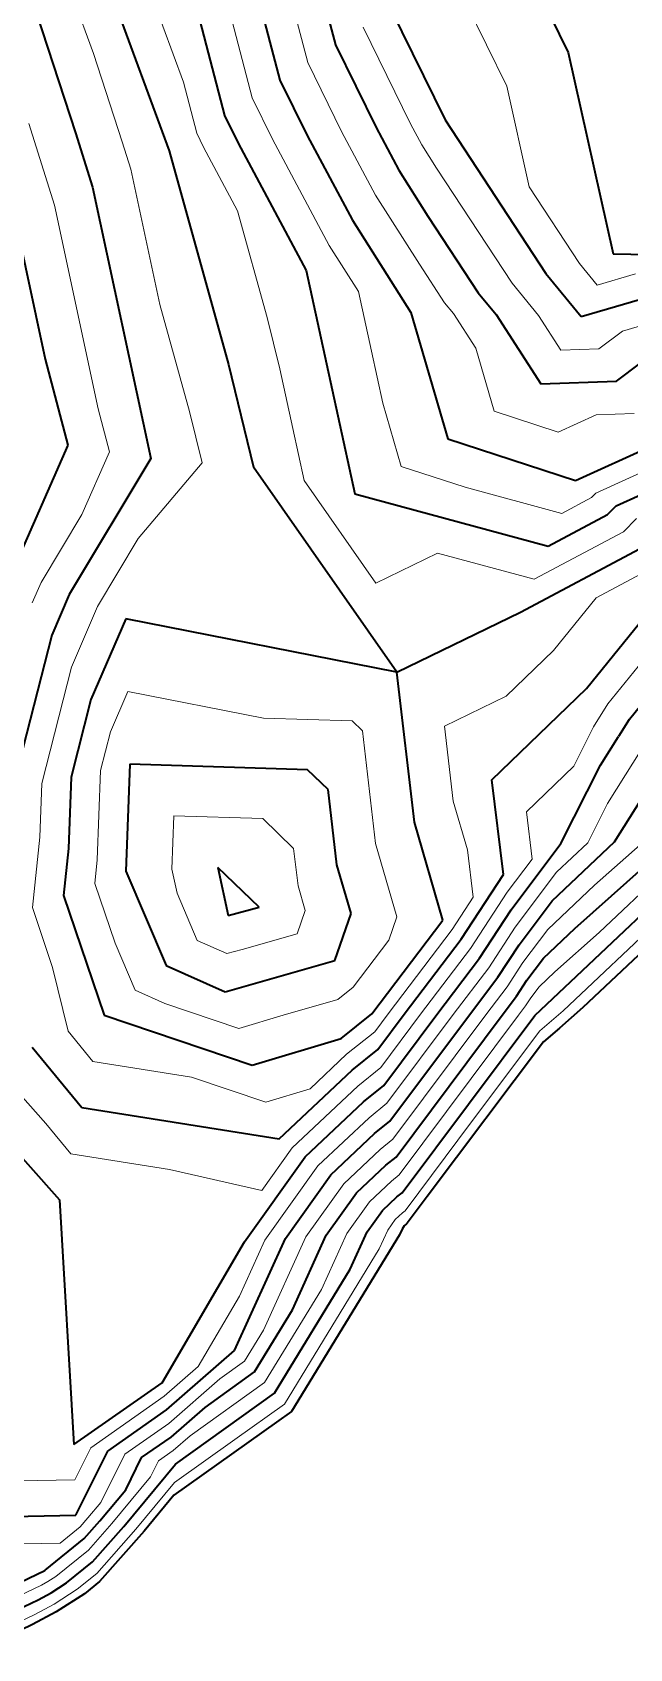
# Model space of a CAD drawing. Header units: millimetres. Extents: x -861324 to 439029, y -308065 to 694685.
# Drawn here: x -245662 to -216919, y -178079 to -100285 of the extents above; entities that cross this region are included whole.
import ezdxf

# ---------------------------------------------------------------- set-up
doc = ezdxf.new("R2010")
doc.units = ezdxf.units.MM
for name, color, linetype, lineweight in [('C-TOPO', 7, 'Continuous', 9), ('C-TOPO-MAJR', 7, 'Continuous', 35), ('C-TOPO-MINR', 7, 'Continuous', 9)]:
    doc.layers.add(name, color=color, linetype=linetype, lineweight=lineweight)

msp = doc.modelspace()

# ---------------------------------------------------------------- linework, layer by layer
at = {"layer": 'C-TOPO', "lineweight": 35}
for p, q in [((-213508, -141872), (-219176, -147226)), ((-219176, -147226), (-220296, -148221)), ((-220296, -148221), (-221070, -148868)), ((-221070, -148868), (-226663, -156321)), ((-226663, -156321), (-227621, -157602)), ((-227872, -157884), (-227995, -158154)), ((-227763, -157731), (-227872, -157884)), ((-227658, -157631), (-227763, -157731)), ((-227621, -157602), (-227658, -157631)), ((-227995, -158154), (-233196, -166665)), ((-233910, -167176), (-238846, -170698)), ((-233196, -166665), (-233910, -167176)), ((-238846, -170698), (-240277, -172420)), ((-240277, -172420), (-242426, -174846)), ((-242426, -174846), (-243148, -175434)), ((-243148, -175434), (-244511, -176305)), ((-244511, -176305), (-245647, -176922)), ((-245647, -176922), (-248071, -178079))]:
    msp.add_line(p, q, dxfattribs=at)
at = {"layer": 'C-TOPO-MAJR'}
for p, q in [((-236322, -92730), (-233747, -102587)), ((-243009, -95324), (-239084, -105991)), ((-232366, -95956), (-231078, -100884)), ((-246352, -96622), (-243581, -105117)), ((-221176, -98599), (-219872, -101257)), ((-237703, -99361), (-236415, -104289)), ((-228410, -99182), (-225801, -104497)), ((-231078, -100884), (-229122, -104871)), ((-219872, -101257), (-217707, -110947)), ((-233747, -102587), (-232443, -105244)), ((-236415, -104289), (-235763, -105618)), ((-229122, -104871), (-228031, -106915)), ((-225801, -104497), (-220955, -111887)), ((-243581, -105117), (-242764, -107738)), ((-235763, -105618), (-232491, -111750)), ((-232443, -105244), (-230261, -109332)), ((-239084, -105991), (-236227, -116271)), ((-228031, -106915), (-226626, -109132)), ((-242764, -107738), (-239962, -120793)), ((-246443, -109484), (-245042, -116012)), ((-230261, -109332), (-227452, -113768)), ((-226626, -109132), (-224204, -112828)), ((-217707, -110947), (-206136, -111163)), ((-232491, -111750), (-231236, -117492)), ((-220955, -111887), (-219251, -113963)), ((-224204, -112828), (-223351, -113865)), ((-219251, -113963), (-215570, -112882)), ((-227452, -113768), (-225675, -119852)), ((-223351, -113865), (-221200, -117199)), ((-217554, -117072), (-215273, -115357)), ((-245042, -116012), (-243946, -120158)), ((-236227, -116271), (-235020, -121216)), ((-221200, -117199), (-217554, -117072)), ((-231236, -117492), (-230150, -122504)), ((-243946, -120158), (-246601, -126187)), ((-225675, -119852), (-219529, -121850)), ((-219529, -121850), (-215856, -120182)), ((-239962, -120793), (-243883, -127346)), ((-228126, -131079), (-235020, -121216)), ((-217574, -123068), (-215126, -121957)), ((-230150, -122504), (-220849, -125023)), ((-220849, -125023), (-217986, -123499)), ((-217986, -123499), (-217574, -123068)), ((-222169, -128197), (-216442, -125148)), ((-218993, -131866), (-214899, -126797)), ((-243883, -127346), (-244723, -129292)), ((-228126, -131079), (-222169, -128197)), ((-241164, -128505), (-242845, -132397)), ((-228126, -131079), (-241164, -128505)), ((-244723, -129292), (-246627, -136758)), ((-227279, -138305), (-228126, -131079)), ((-216932, -133338), (-214885, -130803)), ((-223548, -136262), (-218993, -131866)), ((-242845, -132397), (-243797, -136130)), ((-217443, -134155), (-216932, -133338)), ((-218319, -135558), (-217451, -134170)), ((-217644, -139250), (-214870, -134810)), ((-243797, -136130), (-243923, -139568)), ((-240966, -135501), (-241155, -140658)), ((-232428, -135777), (-240966, -135501)), ((-231434, -136735), (-232428, -135777)), ((-220228, -139329), (-218319, -135558)), ((-231010, -140348), (-231434, -136735)), ((-222997, -140818), (-223548, -136262)), ((-225908, -143008), (-227279, -138305)), ((-220647, -142085), (-217644, -139250)), ((-243923, -139568), (-244159, -141829)), ((-222620, -142512), (-220228, -139329)), ((-219565, -143423), (-215291, -139616)), ((-241155, -140658), (-239227, -145190)), ((-236729, -140476), (-236243, -142791)), ((-234741, -142390), (-236729, -140476)), ((-230325, -142699), (-231010, -140348)), ((-221486, -147597), (-214288, -140798)), ((-225024, -143926), (-222997, -140818)), ((-244159, -141829), (-242211, -147589)), ((-222242, -144207), (-220647, -142085)), ((-236243, -142791), (-234741, -142390)), ((-231104, -144960), (-230325, -142699)), ((-229331, -147523), (-225908, -143008)), ((-224140, -144844), (-222620, -142512)), ((-221067, -144841), (-219565, -143423)), ((-227762, -147538), (-225024, -143926)), ((-223255, -145761), (-222242, -144207)), ((-239227, -145190), (-236376, -146460)), ((-236376, -146460), (-231104, -144960)), ((-226193, -147553), (-224140, -144844)), ((-221864, -145902), (-221067, -144841)), ((-224624, -147567), (-223255, -145761)), ((-222371, -146679), (-221864, -145902)), ((-223055, -147582), (-222371, -146679)), ((-242211, -147589), (-235079, -150002)), ((-230807, -148710), (-229331, -147523)), ((-229039, -149246), (-227762, -147538)), ((-228746, -150969), (-226193, -147553)), ((-228454, -152692), (-224624, -147567)), ((-228162, -154415), (-223055, -147582)), ((-227869, -156137), (-221486, -147597)), ((-245669, -149122), (-243279, -152033)), ((-235079, -150002), (-230807, -148710)), ((-230268, -150235), (-229039, -149246)), ((-233782, -153545), (-230268, -150235)), ((-229730, -151760), (-228746, -150969)), ((-248569, -151738), (-244347, -156477)), ((-243279, -152033), (-233782, -153545)), ((-232541, -154408), (-229730, -151760)), ((-229192, -153285), (-228454, -152692)), ((-231300, -155271), (-229192, -153285)), ((-235455, -158496), (-232541, -154408)), ((-228654, -154810), (-228162, -154415)), ((-233486, -158337), (-231300, -155271)), ((-230059, -156134), (-228654, -154810)), ((-231516, -158178), (-230059, -156134)), ((-228818, -156997), (-228115, -156335)), ((-228115, -156335), (-227869, -156137)), ((-244347, -156477), (-243664, -168250)), ((-229546, -158019), (-228818, -156997)), ((-239421, -165277), (-235455, -158496)), ((-235934, -163730), (-233486, -158337)), ((-233148, -161773), (-231516, -158178)), ((-230363, -159817), (-229546, -158019)), ((-234013, -165789), (-230363, -159817)), ((-234973, -164759), (-233148, -161773)), ((-239204, -166584), (-235934, -163730)), ((-237351, -166464), (-234973, -164759)), ((-243664, -168250), (-239421, -165277)), ((-238986, -167891), (-237351, -166464)), ((-238769, -169198), (-234013, -165789)), ((-242032, -168566), (-239204, -166584)), ((-240401, -168882), (-238986, -167891)), ((-243566, -171655), (-242032, -168566)), ((-241258, -172192), (-238769, -169198)), ((-241167, -170426), (-240401, -168882)), ((-242412, -171923), (-241167, -170426)), ((-248919, -171760), (-243566, -171655)), ((-243166, -172774), (-242412, -171923)), ((-242766, -173894), (-241258, -172192)), ((-245047, -174308), (-243166, -172774)), ((-244020, -174917), (-242766, -173894)), ((-248910, -176154), (-245063, -174318)), ((-245063, -174318), (-245056, -174314)), ((-245056, -174314), (-245047, -174308)), ((-244761, -175390), (-244020, -174917)), ((-248457, -177194), (-245379, -175726)), ((-245379, -175726), (-244761, -175390))]:
    msp.add_line(p, q, dxfattribs=at)
at = {"layer": 'C-TOPO-MINR'}
for p, q in [((-241337, -94676), (-238393, -102676)), ((-234344, -94343), (-232413, -101735)), ((-244680, -95973), (-242718, -101307)), ((-237012, -96045), (-235081, -103438)), ((-224793, -98890), (-222837, -102877)), ((-229744, -100033), (-227462, -104684)), ((-242718, -101307), (-241332, -105554)), ((-232413, -101735), (-230782, -105058)), ((-238393, -102676), (-237750, -105140)), ((-235081, -103438), (-234103, -105431)), ((-222837, -102877), (-221754, -107722)), ((-245829, -104679), (-244603, -108611)), ((-227462, -104684), (-226916, -105706)), ((-241332, -105554), (-240924, -106865)), ((-237750, -105140), (-237424, -105805)), ((-234103, -105431), (-231376, -110541)), ((-230782, -105058), (-229146, -108124)), ((-226916, -105706), (-226214, -106815)), ((-237424, -105805), (-235788, -108871)), ((-240924, -106865), (-239523, -113392)), ((-226214, -106815), (-222579, -112357)), ((-229146, -108124), (-227039, -111450)), ((-221754, -107722), (-219331, -111417)), ((-244603, -108611), (-242502, -118402)), ((-235788, -108871), (-234359, -114011)), ((-231376, -110541), (-229972, -112759)), ((-227039, -111450), (-225828, -113298)), ((-219331, -111417), (-218479, -112455)), ((-218479, -112455), (-216639, -111915)), ((-229972, -112759), (-229344, -115630)), ((-222579, -112357), (-221301, -113914)), ((-239523, -113392), (-238094, -118532)), ((-225828, -113298), (-225402, -113816)), ((-234359, -114011), (-233756, -116483)), ((-225402, -113816), (-224326, -115483)), ((-221301, -113914), (-220226, -115581)), ((-217262, -114660), (-214501, -113850)), ((-218402, -115517), (-217262, -114660)), ((-229344, -115630), (-228801, -118136)), ((-224326, -115483), (-223438, -118525)), ((-220226, -115581), (-218402, -115517)), ((-233756, -116483), (-233128, -119354)), ((-228801, -118136), (-227912, -121178)), ((-242502, -118402), (-241954, -120475)), ((-238094, -118532), (-237491, -121004)), ((-223438, -118525), (-220365, -119524)), ((-220365, -119524), (-218528, -118690)), ((-218528, -118690), (-216705, -118627)), ((-233128, -119354), (-232585, -121860)), ((-241954, -120475), (-243282, -123490)), ((-237491, -121004), (-240563, -124649)), ((-227912, -121178), (-224839, -122177)), ((-218551, -122459), (-215491, -121069)), ((-232585, -121860), (-229138, -126792)), ((-224839, -122177), (-220189, -123437)), ((-220189, -123437), (-218757, -122674)), ((-218757, -122674), (-218551, -122459)), ((-243282, -123490), (-245242, -126767)), ((-217214, -124323), (-216597, -123678)), ((-221509, -126610), (-217214, -124323)), ((-240563, -124649), (-242523, -127925)), ((-229138, -126792), (-226159, -125351)), ((-226159, -125351), (-221509, -126610)), ((-218534, -127497), (-215671, -125972)), ((-245242, -126767), (-245662, -127740)), ((-220581, -130031), (-218534, -127497)), ((-242523, -127925), (-243784, -130844)), ((-217962, -132602), (-214892, -128800)), ((-222859, -132230), (-220581, -130031)), ((-243784, -130844), (-245212, -136444)), ((-241065, -132003), (-241905, -133949)), ((-234546, -133290), (-241065, -132003)), ((-225837, -133671), (-222859, -132230)), ((-218656, -133712), (-217962, -132602)), ((-230277, -133428), (-234546, -133290)), ((-229780, -133907), (-230277, -133428)), ((-225414, -137283), (-225837, -133671)), ((-219610, -135597), (-218656, -133712)), ((-241905, -133949), (-242381, -135816)), ((-229145, -139326), (-229780, -133907)), ((-217982, -137404), (-215901, -134074)), ((-242381, -135816), (-242539, -140113)), ((-221888, -137795), (-219610, -135597)), ((-245212, -136444), (-245307, -139023)), ((-224728, -139635), (-225414, -137283)), ((-218936, -139289), (-217982, -137404)), ((-238848, -137988), (-238942, -140567)), ((-234578, -138127), (-238848, -137988)), ((-233087, -139563), (-234578, -138127)), ((-221613, -140073), (-221888, -137795)), ((-245307, -139023), (-245661, -142414)), ((-232876, -141369), (-233087, -139563)), ((-228117, -142854), (-229145, -139326)), ((-224453, -141913), (-224728, -139635)), ((-220437, -140707), (-218936, -139289)), ((-218605, -141336), (-216416, -139386)), ((-242539, -140113), (-242657, -141244)), ((-238942, -140567), (-238699, -141724)), ((-222809, -141665), (-221613, -140073)), ((-222431, -143360), (-220437, -140707)), ((-218388, -143606), (-214747, -140167)), ((-242657, -141244), (-241683, -144123)), ((-232533, -142545), (-232876, -141369)), ((-220857, -143463), (-218605, -141336)), ((-220127, -147379), (-213829, -141430)), ((-238699, -141724), (-237735, -143990)), ((-225466, -143467), (-224453, -141913)), ((-224582, -144385), (-222809, -141665)), ((-245661, -142414), (-244687, -145294)), ((-232922, -143675), (-232533, -142545)), ((-228506, -143984), (-228117, -142854)), ((-235559, -144425), (-232922, -143675)), ((-228546, -147531), (-225466, -143467)), ((-223697, -145303), (-222431, -143360)), ((-222053, -145055), (-220857, -143463)), ((-220526, -145510), (-218388, -143606)), ((-241683, -144123), (-240719, -146389)), ((-237735, -143990), (-236309, -144625)), ((-236309, -144625), (-235559, -144425)), ((-230217, -146241), (-228506, -143984)), ((-226978, -147545), (-224582, -144385)), ((-244687, -145294), (-243940, -148356)), ((-225409, -147560), (-223697, -145303)), ((-222813, -146220), (-222053, -145055)), ((-230955, -146835), (-230217, -146241)), ((-223840, -147575), (-222813, -146220)), ((-221675, -146749), (-221276, -146219)), ((-221276, -146219), (-220526, -145510)), ((-240719, -146389), (-239294, -147024)), ((-239294, -147024), (-235727, -148231)), ((-233591, -147585), (-230955, -146835)), ((-221928, -147138), (-221675, -146749)), ((-235727, -148231), (-233591, -147585)), ((-229185, -148385), (-228546, -147531)), ((-228892, -150107), (-226978, -147545)), ((-228600, -151830), (-225409, -147560)), ((-228308, -153553), (-223840, -147575)), ((-228015, -155276), (-222271, -147589)), ((-222271, -147589), (-221928, -147138)), ((-220786, -147964), (-220127, -147379)), ((-243940, -148356), (-242745, -149811)), ((-230538, -149473), (-229185, -148385)), ((-224532, -152728), (-221241, -148345)), ((-221241, -148345), (-220786, -147964)), ((-242745, -149811), (-237996, -150567)), ((-232294, -151127), (-230538, -149473)), ((-229999, -150998), (-228892, -150107)), ((-247119, -150430), (-245008, -152800)), ((-237996, -150567), (-234430, -151773)), ((-234430, -151773), (-232294, -151127)), ((-233161, -153976), (-229999, -150998)), ((-229461, -152523), (-228600, -151830)), ((-245008, -152800), (-243813, -154255)), ((-231920, -154839), (-229461, -152523)), ((-227723, -156999), (-224532, -152728)), ((-234618, -156020), (-233161, -153976)), ((-228923, -154048), (-228308, -153553)), ((-243813, -154255), (-239065, -155011)), ((-230679, -155702), (-228923, -154048)), ((-239065, -155011), (-234618, -156020)), ((-234470, -158417), (-231920, -154839)), ((-229438, -156565), (-228384, -155573)), ((-228384, -155573), (-228015, -155276)), ((-232501, -158258), (-230679, -155702)), ((-230531, -158099), (-229438, -156565)), ((-228197, -157429), (-227846, -157098)), ((-227846, -157098), (-227723, -156999)), ((-228562, -157940), (-228197, -157429)), ((-235694, -161113), (-234470, -158417)), ((-234541, -162751), (-232501, -158258)), ((-231755, -160795), (-230531, -158099)), ((-228970, -158838), (-228562, -157940)), ((-233532, -166304), (-228970, -158838)), ((-234493, -165274), (-231755, -160795)), ((-237677, -164503), (-235694, -161113)), ((-235453, -164244), (-234541, -162751)), ((-239312, -165930), (-237677, -164503)), ((-236643, -165097), (-235453, -164244)), ((-239095, -167237), (-236643, -165097)), ((-238060, -167831), (-234493, -165274)), ((-242848, -168408), (-239312, -165930)), ((-235911, -168008), (-233532, -166304)), ((-241216, -168724), (-239095, -167237)), ((-238878, -168544), (-238060, -167831)), ((-238814, -170081), (-235911, -168008)), ((-243615, -169952), (-242848, -168408)), ((-242366, -171040), (-241216, -168724)), ((-239585, -169040), (-238878, -168544)), ((-239968, -169812), (-239585, -169040)), ((-246291, -170005), (-243615, -169952)), ((-241835, -172058), (-239968, -169812)), ((-240681, -172326), (-238814, -170081)), ((-242989, -171789), (-242366, -171040)), ((-243366, -172214), (-242989, -171789)), ((-244321, -172994), (-243366, -172214)), ((-242966, -173334), (-241835, -172058)), ((-242566, -174454), (-240681, -172326)), ((-246965, -173046), (-244321, -172994)), ((-244534, -174613), (-242966, -173334)), ((-248684, -176674), (-245221, -175022)), ((-245221, -175022), (-244908, -174852)), ((-244908, -174852), (-244534, -174613)), ((-243507, -175221), (-242566, -174454)), ((-244614, -175929), (-243507, -175221)), ((-248230, -177715), (-245537, -176429)), ((-245537, -176429), (-244614, -175929))]:
    msp.add_line(p, q, dxfattribs=at)

doc.saveas('drawing.dxf')
